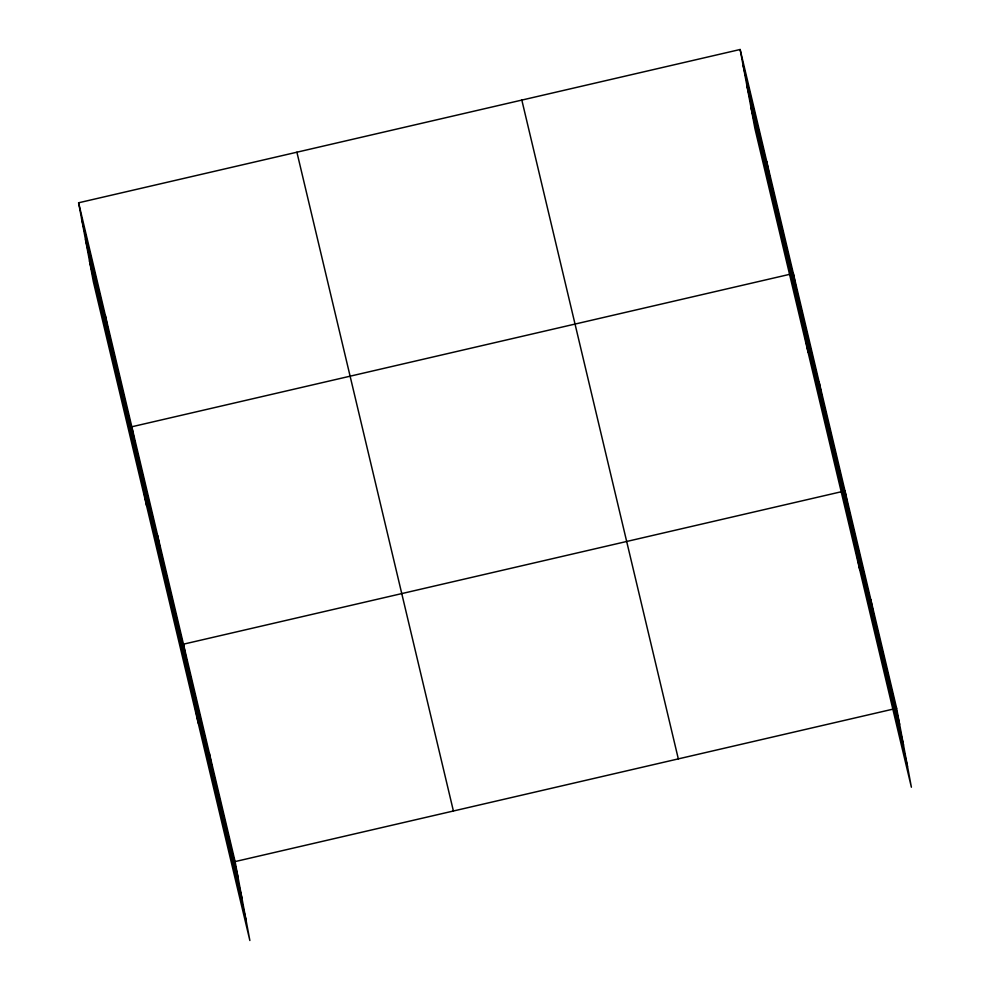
<?xml version="1.0" encoding="UTF-8"?>
<svg xmlns="http://www.w3.org/2000/svg" width="990" height="990" viewBox="0 0 990 990"><rect width="100%" height="100%" fill="white"/><g stroke="black" fill="none" stroke-linecap="round" stroke-linejoin="round"><path stroke-width="1.49" d="M78.606 202.789L235.1 861.585L249.864 940.5L93.369 281.704L78.606 202.789L740.136 49.5L896.631 708.296L911.394 787.211L754.9 128.415L740.136 49.5M235.1 861.585L896.631 708.296M743.119 65.489L899.625 724.284M747.005 86.254L903.511 745.049M751.014 107.65L907.508 766.446M521.829 100.089L678.323 758.885M296.901 152.2L453.408 811.008M81.588 218.778L238.095 877.573M85.474 239.543L241.981 898.338M89.484 260.939L245.978 919.735M870.804 599.593L873.799 615.582M859.753 569.807L844.99 490.892L183.459 644.181L198.223 723.096M819.163 382.19L822.158 398.178M808.112 352.403L793.337 273.488L131.806 426.777L146.582 505.692M766.73 161.494L769.725 177.482M209.274 752.883L212.268 768.871M157.633 535.479L160.628 551.467M105.212 314.783L108.195 330.771"/></g></svg>
